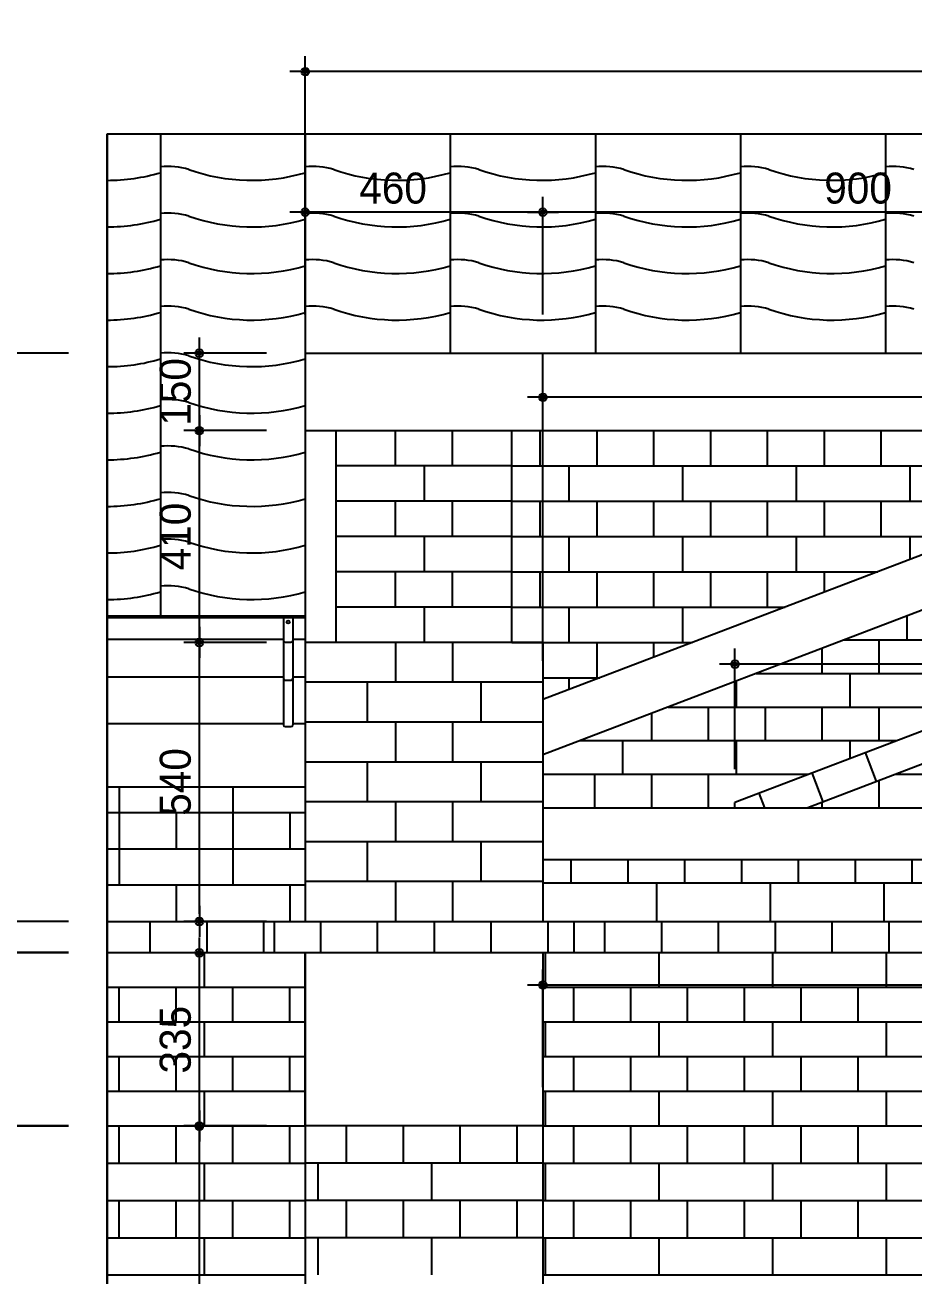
# Model space of a CAD drawing. Extents: x 139057 to 147967, y -162404 to -149789.
# Drawn here: x 141162 to 142883, y -154888 to -152469 of the extents above; entities that cross this region are included whole.
import ezdxf

# ---------------------------------------------------------------- set-up
doc = ezdxf.new("R2010")
doc.units = 0
doc.header["$LTSCALE"] = 50
doc.header["$MEASUREMENT"] = 0
doc.header["$PDMODE"] = 35
doc.header["$PDSIZE"] = -10
doc.layers.get('0').update_dxf_attribs({"linetype": 'CONTINUOUS'})
doc.layers.get('DEFPOINTS').update_dxf_attribs({"linetype": 'CONTINUOUS'})
for name, color, linetype in [('DIM', 7, 'CONTINUOUS'), ('ele-3', 6, 'CONTINUOUS'), ('FIN', 5, 'CONTINUOUS'), ('h', 5, 'CONTINUOUS'), ('HAT', 5, 'CONTINUOUS'), ('HATCH', 5, 'CONTINUOUS'), ('SYM', 7, 'CONTINUOUS'), ('W-1', 3, 'CONTINUOUS'), ('WID', 4, 'CONTINUOUS')]:
    doc.layers.add(name, color=color, linetype=linetype)
doc.styles.add('현창', font='HYWULM_0.TTF')
doc.dimstyles.new('ISO-25', dxfattribs={"dimscale": 20, "dimtxt": 4, "dimasz": 1, "dimexe": 2, "dimexo": 5, "dimtad": 1, "dimlunit": 6, "dimtxsty": '현창', "dimblk": 'DIMDOT', "dimcen": 2.5, "dimadec": 0, "dimazin": 0, "dimtfac": 1, "dimtmove": 0, "dimatfit": 3, "dimldrblk": 'DIMDOT', "dimfxl": 1, "dimarcsym": 0})

# ---------------------------------------------------------------- blocks, each defined once
blk = doc.blocks.new('DIMDOT')
at = {"linetype": 'Continuous'}
blk.add_line((-2, 0), (2, 0), dxfattribs=at)
for radius in [0.5, 0.25]:
    blk.add_circle((0, 0), radius, dxfattribs=at)
blk = doc.blocks.new('*D2')
at = {"layer": 'DEFPOINTS', "color": 0}
for p in [(141704.6, -152558.9), (141704.6, -153103.9), (145354.6, -153103.9)]:
    blk.add_point(p, dxfattribs=at)
at = {"layer": 'SYM', "color": 0, "lineweight": -2}
for p, q in [((141704.6, -153028.9), (141704.6, -152528.9)), ((145354.6, -153028.9), (145354.6, -152528.9)), ((145339.6, -152558.9), (141719.6, -152558.9))]:
    blk.add_line(p, q, dxfattribs=at)
at = {"layer": 'SYM', "color": 0, "lineweight": -2, "xscale": 15, "yscale": 15, "zscale": 15, "rotation": 180}
blk.add_blockref('DIMDOT', (141704.6, -152558.9), dxfattribs=at)
at = {"layer": 'SYM', "color": 0, "lineweight": -2, "xscale": 15, "yscale": 15, "zscale": 15}
blk.add_blockref('DIMDOT', (145354.6, -152558.9), dxfattribs=at)
at = {"layer": 'SYM', "color": 0, "insert": (143570.6, -152508.1), "char_height": 60, "attachment_point": 5, "style": '현창'}
blk.add_mtext('3,650', dxfattribs=at)
blk = doc.blocks.new('*D5')
at = {"color": 0, "lineweight": -2}
for p, q in [((141704.6, -153028.9), (141704.6, -152801.1)), ((142164.6, -153028.9), (142164.6, -152801.1)), ((142149.6, -152831.1), (141719.6, -152831.1))]:
    blk.add_line(p, q, dxfattribs=at)
at = {"layer": 'DEFPOINTS', "color": 0}
for p in [(141704.6, -152831.1), (141704.6, -153103.9), (142164.6, -153103.9)]:
    blk.add_point(p, dxfattribs=at)
at = {"color": 0, "lineweight": -2, "xscale": 15, "yscale": 15, "zscale": 15, "rotation": 180}
blk.add_blockref('DIMDOT', (141704.6, -152831.1), dxfattribs=at)
at = {"color": 0, "lineweight": -2, "xscale": 15, "yscale": 15, "zscale": 15}
blk.add_blockref('DIMDOT', (142164.6, -152831.1), dxfattribs=at)
at = {"color": 0, "insert": (141874.6, -152784.8), "char_height": 60, "attachment_point": 5, "style": '현창'}
blk.add_mtext('460', dxfattribs=at)
blk = doc.blocks.new('*D6')
at = {"color": 0, "lineweight": -2}
for p, q in [((142164.6, -153028.9), (142164.6, -152801.1)), ((143064.6, -153028.9), (143064.6, -152801.1)), ((143049.6, -152831.1), (142179.6, -152831.1))]:
    blk.add_line(p, q, dxfattribs=at)
at = {"layer": 'DEFPOINTS', "color": 0}
for p in [(142164.6, -152831.1), (142164.6, -153103.9), (143064.6, -153103.9)]:
    blk.add_point(p, dxfattribs=at)
at = {"color": 0, "lineweight": -2, "xscale": 15, "yscale": 15, "zscale": 15, "rotation": 180}
blk.add_blockref('DIMDOT', (142164.6, -152831.1), dxfattribs=at)
at = {"color": 0, "lineweight": -2, "xscale": 15, "yscale": 15, "zscale": 15}
blk.add_blockref('DIMDOT', (143064.6, -152831.1), dxfattribs=at)
at = {"color": 0, "insert": (142774.6, -152784.8), "char_height": 60, "attachment_point": 5, "style": '현창'}
blk.add_mtext('900', dxfattribs=at)
blk = doc.blocks.new('*D17')
at = {"color": 0, "lineweight": -2}
for p, q in [((141010.8, -154188.9), (141010.8, -154173.9)), ((141246.1, -154203.9), (140980.8, -154203.9)), ((141010.8, -154263.9), (141010.8, -154203.9)), ((141246.1, -154263.9), (140980.8, -154263.9)), ((141010.8, -154278.9), (141010.8, -154293.9))]:
    blk.add_line(p, q, dxfattribs=at)
at = {"layer": 'DEFPOINTS', "color": 0}
for p in [(141010.8, -154203.9), (141321.1, -154203.9), (141321.1, -154263.9)]:
    blk.add_point(p, dxfattribs=at)
at = {"color": 0, "lineweight": -2, "xscale": 15, "yscale": 15, "zscale": 15}
for p, rotation in [((141010.8, -154203.9), 270), ((141010.8, -154263.9), 90)]:
    blk.add_blockref('DIMDOT', p, dxfattribs=dict(at, rotation=rotation))
at = {"color": 0, "insert": (140964.6, -154233.9), "char_height": 60, "attachment_point": 5, "rotation": 90, "style": '현창'}
blk.add_mtext('60', dxfattribs=at)
blk = doc.blocks.new('*D18')
at = {"color": 0, "lineweight": -2}
for p, q in [((141246.1, -154264.8), (140980.8, -154264.8)), ((141010.8, -154584.8), (141010.8, -154279.8)), ((141246.1, -154599.8), (140980.8, -154599.8))]:
    blk.add_line(p, q, dxfattribs=at)
at = {"layer": 'DEFPOINTS', "color": 0}
for p in [(141010.8, -154264.8), (141321.1, -154264.8), (141321.1, -154599.8)]:
    blk.add_point(p, dxfattribs=at)
at = {"color": 0, "lineweight": -2, "xscale": 15, "yscale": 15, "zscale": 15}
for p, rotation in [((141010.8, -154264.8), 90), ((141010.8, -154599.8), 270)]:
    blk.add_blockref('DIMDOT', p, dxfattribs=dict(at, rotation=rotation))
at = {"color": 0, "insert": (140964.6, -154432.8), "char_height": 60, "attachment_point": 5, "rotation": 90, "style": '현창'}
blk.add_mtext('335', dxfattribs=at)
blk = doc.blocks.new('*D19')
at = {"color": 0, "lineweight": -2}
for p, q in [((141246.1, -154600.3), (140980.8, -154600.3)), ((141010.8, -155522.3), (141010.8, -154615.3)), ((141246.1, -155537.3), (140980.8, -155537.3))]:
    blk.add_line(p, q, dxfattribs=at)
at = {"layer": 'DEFPOINTS', "color": 0}
for p in [(141010.8, -154600.3), (141321.1, -154600.3), (141321.1, -155537.3)]:
    blk.add_point(p, dxfattribs=at)
at = {"color": 0, "lineweight": -2, "xscale": 15, "yscale": 15, "zscale": 15}
for p, rotation in [((141010.8, -154600.3), 90), ((141010.8, -155537.3), 270)]:
    blk.add_blockref('DIMDOT', p, dxfattribs=dict(at, rotation=rotation))
at = {"color": 0, "insert": (140964.6, -155069), "char_height": 60, "attachment_point": 5, "rotation": 90, "style": '현창'}
blk.add_mtext('937', dxfattribs=at)
blk = doc.blocks.new('*D28')
at = {"color": 0, "lineweight": -2}
for p, q in [((141246.1, -153103.9), (140980.8, -153103.9)), ((141010.8, -154188.9), (141010.8, -153118.9)), ((141246.1, -154203.9), (140980.8, -154203.9))]:
    blk.add_line(p, q, dxfattribs=at)
at = {"layer": 'DEFPOINTS', "color": 0}
for p in [(141010.8, -153103.9), (141321.1, -153103.9), (141321.1, -154203.9)]:
    blk.add_point(p, dxfattribs=at)
at = {"color": 0, "lineweight": -2, "xscale": 15, "yscale": 15, "zscale": 15}
for p, rotation in [((141010.8, -153103.9), 90), ((141010.8, -154203.9), 270)]:
    blk.add_blockref('DIMDOT', p, dxfattribs=dict(at, rotation=rotation))
at = {"color": 0, "insert": (140960, -153441.6), "char_height": 60, "attachment_point": 5, "rotation": 90, "style": '현창'}
blk.add_mtext('1,100', dxfattribs=at)
blk = doc.blocks.new('*D29')
at = {"color": 0, "lineweight": -2}
for p, q in [((141629.6, -153103.9), (141469.6, -153103.9)), ((141499.6, -153238.9), (141499.6, -153118.9)), ((141629.6, -153253.9), (141469.6, -153253.9))]:
    blk.add_line(p, q, dxfattribs=at)
at = {"layer": 'DEFPOINTS', "color": 0}
for p in [(141499.6, -153103.9), (141704.6, -153103.9), (141704.6, -153253.9)]:
    blk.add_point(p, dxfattribs=at)
at = {"color": 0, "lineweight": -2, "xscale": 15, "yscale": 15, "zscale": 15}
for p, rotation in [((141499.6, -153103.9), 90), ((141499.6, -153253.9), 270)]:
    blk.add_blockref('DIMDOT', p, dxfattribs=dict(at, rotation=rotation))
at = {"color": 0, "insert": (141453.4, -153178.9), "char_height": 60, "attachment_point": 5, "rotation": 90, "style": '현창'}
blk.add_mtext('150', dxfattribs=at)
blk = doc.blocks.new('*D30')
at = {"color": 0, "lineweight": -2}
for p, q in [((141629.6, -153253.9), (141469.6, -153253.9)), ((141499.6, -153648.9), (141499.6, -153268.9)), ((141629.6, -153663.9), (141469.6, -153663.9))]:
    blk.add_line(p, q, dxfattribs=at)
at = {"layer": 'DEFPOINTS', "color": 0}
for p in [(141499.6, -153253.9), (141704.6, -153253.9), (141704.6, -153663.9)]:
    blk.add_point(p, dxfattribs=at)
at = {"color": 0, "lineweight": -2, "xscale": 15, "yscale": 15, "zscale": 15}
for p, rotation in [((141499.6, -153253.9), 90), ((141499.6, -153663.9), 270)]:
    blk.add_blockref('DIMDOT', p, dxfattribs=dict(at, rotation=rotation))
at = {"color": 0, "insert": (141453.4, -153458.9), "char_height": 60, "attachment_point": 5, "rotation": 90, "style": '현창'}
blk.add_mtext('410', dxfattribs=at)
blk = doc.blocks.new('*D31')
at = {"color": 0, "lineweight": -2}
for p, q in [((141629.6, -153663.9), (141469.6, -153663.9)), ((141499.6, -154188.9), (141499.6, -153678.9)), ((141629.6, -154203.9), (141469.6, -154203.9))]:
    blk.add_line(p, q, dxfattribs=at)
at = {"layer": 'DEFPOINTS', "color": 0}
for p in [(141499.6, -153663.9), (141704.6, -153663.9), (141704.6, -154203.9)]:
    blk.add_point(p, dxfattribs=at)
at = {"color": 0, "lineweight": -2, "xscale": 15, "yscale": 15, "zscale": 15}
for p, rotation in [((141499.6, -153663.9), 90), ((141499.6, -154203.9), 270)]:
    blk.add_blockref('DIMDOT', p, dxfattribs=dict(at, rotation=rotation))
at = {"color": 0, "insert": (141453.4, -153933.9), "char_height": 60, "attachment_point": 5, "rotation": 90, "style": '현창'}
blk.add_mtext('540', dxfattribs=at)
blk = doc.blocks.new('*D32')
at = {"color": 0, "lineweight": -2}
for p, q in [((141629.6, -154264.8), (141469.6, -154264.8)), ((141499.6, -154584.8), (141499.6, -154279.8)), ((141629.6, -154599.8), (141469.6, -154599.8))]:
    blk.add_line(p, q, dxfattribs=at)
at = {"layer": 'DEFPOINTS', "color": 0}
for p in [(141499.6, -154264.8), (141704.6, -154264.8), (141704.6, -154599.8)]:
    blk.add_point(p, dxfattribs=at)
at = {"color": 0, "lineweight": -2, "xscale": 15, "yscale": 15, "zscale": 15}
for p, rotation in [((141499.6, -154264.8), 90), ((141499.6, -154599.8), 270)]:
    blk.add_blockref('DIMDOT', p, dxfattribs=dict(at, rotation=rotation))
at = {"color": 0, "insert": (141453.4, -154432.8), "char_height": 60, "attachment_point": 5, "rotation": 90, "style": '현창'}
blk.add_mtext('335', dxfattribs=at)
blk = doc.blocks.new('*D33')
at = {"color": 0, "lineweight": -2}
for p, q in [((141629.6, -154600.3), (141469.6, -154600.3)), ((141499.6, -157716.3), (141499.6, -154615.3)), ((141629.6, -157731.3), (141469.6, -157731.3))]:
    blk.add_line(p, q, dxfattribs=at)
at = {"layer": 'DEFPOINTS', "color": 0}
for p in [(141499.6, -154600.3), (141704.6, -154600.3), (141704.6, -157731.3)]:
    blk.add_point(p, dxfattribs=at)
at = {"color": 0, "lineweight": -2, "xscale": 15, "yscale": 15, "zscale": 15}
for p, rotation in [((141499.6, -154600.3), 90), ((141499.6, -157731.3), 270)]:
    blk.add_blockref('DIMDOT', p, dxfattribs=dict(at, rotation=rotation))
at = {"color": 0, "insert": (141448.8, -155890.2), "char_height": 60, "attachment_point": 5, "rotation": 90, "style": '현창'}
blk.add_mtext('3,131', dxfattribs=at)
blk = doc.blocks.new('*D44')
at = {"color": 0, "lineweight": -2}
for p, q in [((141246.1, -153103.9), (140709.8, -153103.9)), ((140739.8, -159393.9), (140739.8, -153118.9)), ((141246.1, -159408.9), (140709.8, -159408.9))]:
    blk.add_line(p, q, dxfattribs=at)
at = {"layer": 'DEFPOINTS', "color": 0}
for p in [(140739.8, -153103.9), (141321.1, -153103.9), (141321.1, -159408.9)]:
    blk.add_point(p, dxfattribs=at)
at = {"color": 0, "lineweight": -2, "xscale": 15, "yscale": 15, "zscale": 15}
for p, rotation in [((140739.8, -153103.9), 90), ((140739.8, -159408.9), 270)]:
    blk.add_blockref('DIMDOT', p, dxfattribs=dict(at, rotation=rotation))
at = {"color": 0, "insert": (140689, -156044.1), "char_height": 60, "attachment_point": 5, "rotation": 90, "style": '현창'}
blk.add_mtext('6,305', dxfattribs=at)
blk = doc.blocks.new('*D45')
at = {"color": 0, "lineweight": -2}
for p, q in [((142536.3, -153908.9), (142536.3, -153675.9)), ((144523.3, -153898.6), (144523.3, -153675.9)), ((144508.3, -153705.9), (142551.3, -153705.9))]:
    blk.add_line(p, q, dxfattribs=at)
at = {"layer": 'DEFPOINTS', "color": 0}
for p in [(142536.3, -153705.9), (144523.3, -153973.6), (142536.3, -153983.9)]:
    blk.add_point(p, dxfattribs=at)
at = {"color": 0, "lineweight": -2, "xscale": 15, "yscale": 15, "zscale": 15, "rotation": 180}
blk.add_blockref('DIMDOT', (142536.3, -153705.9), dxfattribs=at)
at = {"color": 0, "lineweight": -2, "xscale": 15, "yscale": 15, "zscale": 15}
blk.add_blockref('DIMDOT', (144523.3, -153705.9), dxfattribs=at)
at = {"color": 0, "insert": (143530.1, -153655.1), "char_height": 60, "attachment_point": 5, "style": '현창'}
blk.add_mtext('1,987', dxfattribs=at)
blk = doc.blocks.new('*D46')
at = {"color": 0, "lineweight": -2}
for p, q in [((142164.6, -153699.3), (142164.6, -153159.4)), ((144894.6, -153699.3), (144894.6, -153159.4)), ((144879.6, -153189.4), (142179.6, -153189.4))]:
    blk.add_line(p, q, dxfattribs=at)
at = {"layer": 'DEFPOINTS', "color": 0}
for p in [(142164.6, -153189.4), (142164.6, -153774.3), (144894.6, -153774.3)]:
    blk.add_point(p, dxfattribs=at)
at = {"color": 0, "lineweight": -2, "xscale": 15, "yscale": 15, "zscale": 15, "rotation": 180}
blk.add_blockref('DIMDOT', (142164.6, -153189.4), dxfattribs=at)
at = {"color": 0, "lineweight": -2, "xscale": 15, "yscale": 15, "zscale": 15}
blk.add_blockref('DIMDOT', (144894.6, -153189.4), dxfattribs=at)
at = {"color": 0, "insert": (143503.2, -153138.6), "char_height": 60, "attachment_point": 5, "style": '현창'}
blk.add_mtext('2,730', dxfattribs=at)
blk = doc.blocks.new('*D47')
at = {"color": 0, "lineweight": -2}
for p, q in [((142164.6, -154524.8), (142164.6, -154297)), ((144894.6, -154524.8), (144894.6, -154297)), ((144879.6, -154327), (142179.6, -154327))]:
    blk.add_line(p, q, dxfattribs=at)
at = {"layer": 'DEFPOINTS', "color": 0}
for p in [(142164.6, -154327), (142164.6, -154599.8), (144894.6, -154599.8)]:
    blk.add_point(p, dxfattribs=at)
at = {"color": 0, "lineweight": -2, "xscale": 15, "yscale": 15, "zscale": 15, "rotation": 180}
blk.add_blockref('DIMDOT', (142164.6, -154327), dxfattribs=at)
at = {"color": 0, "lineweight": -2, "xscale": 15, "yscale": 15, "zscale": 15}
blk.add_blockref('DIMDOT', (144894.6, -154327), dxfattribs=at)
at = {"color": 0, "insert": (143529.6, -154276.3), "char_height": 60, "attachment_point": 5, "style": '현창'}
blk.add_mtext('2,730', dxfattribs=at)

msp = doc.modelspace()

# ---------------------------------------------------------------- linework, layer by layer
at = {"layer": 'DIM'}
msp.add_lwpolyline([(141321.136, -152679.226), (141321.136, -156180.53), (141221.136, -156220.53), (141421.136, -156220.53), (141321.136, -156260.53), (141321.136, -159609.906)], dxfattribs=at)
at = {"layer": 'ele-3'}
for p, q in [((141321.136, -154331.078), (141704.564, -154331.078)), ((142164.564, -154331.078), (144894.564, -154331.078)), ((141321.136, -154398.271), (141704.564, -154398.271)), ((142164.564, -154398.271), (144894.564, -154398.271)), ((141321.136, -154465.463), (141704.564, -154465.463)), ((142164.564, -154465.463), (144894.564, -154465.463)), ((141321.136, -154532.656), (141704.564, -154532.656)), ((142164.564, -154532.656), (144894.564, -154532.656)), ((141321.136, -154599.849), (141704.564, -154599.849)), ((142164.564, -154599.849), (144894.564, -154599.849))]:
    msp.add_line(p, q, dxfattribs=at)
for points in [[(141404.564, -154263.886), (141404.564, -154203.886)], [(141514.564, -154263.886), (141514.564, -154203.886)], [(141624.564, -154263.886), (141624.564, -154203.886)], [(141734.564, -154263.886), (141734.564, -154203.886)], [(141844.564, -154263.886), (141844.564, -154203.886)], [(141954.564, -154263.886), (141954.564, -154203.886)], [(142064.564, -154263.886), (142064.564, -154203.886)], [(142174.564, -154263.886), (142174.564, -154203.886)], [(142284.564, -154263.886), (142284.564, -154203.886)], [(142394.564, -154263.886), (142394.564, -154203.886)], [(142504.564, -154263.886), (142504.564, -154203.886)], [(142614.564, -154263.886), (142614.564, -154203.886)], [(142724.564, -154263.886), (142724.564, -154203.886)], [(142834.564, -154263.886), (142834.564, -154203.886)], [(141509.564, -154331.078), (141509.564, -154263.886)], [(142169.564, -154331.078), (142169.564, -154263.886)], [(142389.564, -154331.078), (142389.564, -154263.886)], [(142609.564, -154331.078), (142609.564, -154263.886)], [(142829.564, -154331.078), (142829.564, -154263.886)], [(141344.564, -154398.271), (141344.564, -154331.078)], [(141454.564, -154398.271), (141454.564, -154331.078)], [(141564.564, -154398.271), (141564.564, -154331.078)], [(141674.564, -154398.271), (141674.564, -154331.078)], [(142224.564, -154398.271), (142224.564, -154331.078)], [(142334.564, -154398.271), (142334.564, -154331.078)], [(142444.564, -154398.271), (142444.564, -154331.078)], [(142554.564, -154398.271), (142554.564, -154331.078)], [(142664.564, -154398.271), (142664.564, -154331.078)], [(142774.564, -154398.271), (142774.564, -154331.078)], [(141509.564, -154465.463), (141509.564, -154398.271)], [(142169.564, -154465.463), (142169.564, -154398.271)], [(142389.564, -154465.463), (142389.564, -154398.271)], [(142609.564, -154465.463), (142609.564, -154398.271)], [(142829.564, -154465.463), (142829.564, -154398.271)], [(141344.564, -154532.656), (141344.564, -154465.463)], [(141454.564, -154532.656), (141454.564, -154465.463)], [(141564.564, -154532.656), (141564.564, -154465.463)], [(141674.564, -154532.656), (141674.564, -154465.463)], [(142224.564, -154532.656), (142224.564, -154465.463)], [(142334.564, -154532.656), (142334.564, -154465.463)], [(142444.564, -154532.656), (142444.564, -154465.463)], [(142554.564, -154532.656), (142554.564, -154465.463)], [(142664.564, -154532.656), (142664.564, -154465.463)], [(142774.564, -154532.656), (142774.564, -154465.463)], [(141509.564, -154599.849), (141509.564, -154532.656)], [(142169.564, -154599.849), (142169.564, -154532.656)], [(142389.564, -154599.849), (142389.564, -154532.656)], [(142609.564, -154599.849), (142609.564, -154532.656)], [(142829.564, -154599.849), (142829.564, -154532.656)]]:
    msp.add_lwpolyline(points, dxfattribs=at)
at = {"layer": 'FIN'}
msp.add_lwpolyline([(141321.136, -152679.226), (145820.075, -152679.226), (145820.075, -159429.82), (141321.136, -159408.886)], close=True, dxfattribs=at)
at = {"layer": 'h'}
for p, q in [((142104.564, -153322.219), (143350.337, -153322.219)), ((142214.564, -153322.219), (142214.564, -153390.552)), ((142434.564, -153322.219), (142434.564, -153390.552)), ((142654.564, -153322.219), (142654.564, -153390.552)), ((142874.564, -153322.219), (142874.564, -153390.552)), ((142104.564, -153390.552), (143171.111, -153390.552)), ((142104.564, -153458.886), (142991.884, -153458.886)), ((142214.564, -153458.886), (142214.564, -153527.219)), ((142434.564, -153458.886), (142434.564, -153527.219)), ((142654.564, -153458.886), (142654.564, -153527.219)), ((142874.564, -153458.886), (142874.564, -153503.616)), ((142104.564, -153527.219), (142812.658, -153527.219)), ((142104.564, -153595.552), (142633.431, -153595.552)), ((142214.564, -153595.552), (142214.564, -153663.886)), ((142434.564, -153595.552), (142434.564, -153663.886)), ((142869.583, -153658.886), (142869.583, -153612.537)), ((141879.564, -153663.886), (141879.564, -153741.028)), ((141989.564, -153663.886), (141989.564, -153741.028)), ((142104.564, -153663.886), (142454.204, -153663.886)), ((142748.018, -153658.886), (143361.144, -153658.886)), ((142814.564, -153658.886), (142814.564, -153723.886)), ((142704.564, -153675.453), (142704.564, -153723.886)), ((142164.564, -153732.219), (142274.978, -153732.219)), ((142214.564, -153732.219), (142214.564, -153755.253)), ((142539.583, -153788.886), (142539.583, -153738.355)), ((142577.534, -153723.886), (143190.66, -153723.886)), ((142759.583, -153788.886), (142759.583, -153723.886)), ((142164.564, -153741.028), (141704.564, -153741.028)), ((141824.564, -153741.028), (141824.564, -153818.171)), ((142044.564, -153741.028), (142044.564, -153818.171)), ((142407.05, -153788.886), (143020.177, -153788.886)), ((142484.564, -153788.886), (142484.564, -153853.886)), ((142594.564, -153788.886), (142594.564, -153853.886)), ((142704.564, -153788.886), (142704.564, -153853.886)), ((142814.564, -153788.886), (142814.564, -153853.886)), ((142374.564, -153801.272), (142374.564, -153853.886)), ((142164.564, -153818.171), (141704.564, -153818.171)), ((141879.564, -153818.171), (141879.564, -153895.314)), ((141989.564, -153818.171), (141989.564, -153895.314)), ((142236.567, -153853.886), (142849.693, -153853.886)), ((142319.583, -153918.886), (142319.583, -153853.886)), ((142539.583, -153918.886), (142539.583, -153853.886)), ((142759.583, -153888.241), (142759.583, -153853.886)), ((142810.084, -153933.2), (142788.709, -153877.137)), ((142164.564, -153895.314), (141704.564, -153895.314)), ((141824.564, -153895.314), (141824.564, -153972.457)), ((142044.564, -153895.314), (142044.564, -153972.457)), ((142164.564, -153918.886), (142679.209, -153918.886)), ((142264.564, -153918.886), (142264.564, -153983.886)), ((142374.564, -153918.886), (142374.564, -153983.886)), ((142484.564, -153918.886), (142484.564, -153983.886)), ((142707.301, -153972.388), (142685.926, -153916.325)), ((142814.564, -153931.492), (142814.564, -153983.886)), ((142847.629, -153918.886), (144211.5, -153918.886)), ((142593.961, -153983.886), (142583.143, -153955.512)), ((142164.564, -153972.457), (141704.564, -153972.457)), ((141879.564, -153972.457), (141879.564, -154049.6)), ((141989.564, -153972.457), (141989.564, -154049.6)), ((142704.564, -153973.431), (142704.564, -153983.886)), ((141704.564, -153993.886), (141321.136, -153993.886)), ((142164.564, -154049.6), (141704.564, -154049.6)), ((141824.564, -154049.6), (141824.564, -154126.743)), ((142044.564, -154049.6), (142044.564, -154126.743)), ((141704.564, -154063.886), (141321.136, -154063.886)), ((142219.564, -154128.886), (142219.564, -154083.886)), ((142329.564, -154128.886), (142329.564, -154083.886)), ((142439.564, -154128.886), (142439.564, -154083.886)), ((142549.564, -154128.886), (142549.564, -154083.886)), ((142659.564, -154128.886), (142659.564, -154083.886)), ((142769.564, -154128.886), (142769.564, -154083.886)), ((142879.564, -154128.886), (142879.564, -154083.886)), ((142164.564, -154126.743), (141704.564, -154126.743)), ((141879.564, -154126.743), (141879.564, -154203.886)), ((141989.564, -154126.743), (141989.564, -154203.886)), ((141704.564, -154133.886), (141321.136, -154133.886)), ((142164.564, -154128.886), (144894.564, -154128.886)), ((142384.564, -154128.886), (142384.564, -154203.886)), ((142604.564, -154128.886), (142604.564, -154203.886)), ((142824.564, -154128.886), (142824.564, -154203.886)), ((141321.136, -154671.958), (141704.564, -154671.958)), ((142164.564, -154671.958), (144894.564, -154671.958)), ((141321.136, -154744.067), (141704.564, -154744.067)), ((142164.564, -154744.067), (144894.564, -154744.067)), ((141321.136, -154816.177), (141704.564, -154816.177)), ((142164.564, -154816.177), (144894.564, -154816.177)), ((141321.136, -154888.286), (141704.564, -154888.286)), ((142164.564, -154888.286), (144894.564, -154888.286))]:
    msp.add_line(p, q, dxfattribs=at)
for points in [[(142159.564, -153322.219), (142159.564, -153253.886)], [(142269.564, -153322.219), (142269.564, -153253.886)], [(142379.564, -153322.219), (142379.564, -153253.886)], [(142489.564, -153322.219), (142489.564, -153253.886)], [(142599.564, -153322.219), (142599.564, -153253.886)], [(142709.564, -153322.219), (142709.564, -153253.886)], [(142819.564, -153322.219), (142819.564, -153253.886)], [(142159.564, -153458.886), (142159.564, -153390.552)], [(142269.564, -153458.886), (142269.564, -153390.552)], [(142379.564, -153458.886), (142379.564, -153390.552)], [(142489.564, -153458.886), (142489.564, -153390.552)], [(142599.564, -153458.886), (142599.564, -153390.552)], [(142709.564, -153458.886), (142709.564, -153390.552)], [(142819.564, -153458.886), (142819.564, -153390.552)], [(142159.564, -153595.552), (142159.564, -153527.219)], [(142269.564, -153595.552), (142269.564, -153527.219)], [(142379.564, -153595.552), (142379.564, -153527.219)], [(142489.564, -153595.552), (142489.564, -153527.219)], [(142599.564, -153595.552), (142599.564, -153527.219)], [(142709.564, -153566.525), (142709.564, -153527.219)], [(142269.564, -153732.219), (142269.564, -153663.886)], [(142379.564, -153692.343), (142379.564, -153663.886)], [(141344.564, -153943.886), (141344.564, -153993.886)], [(141564.564, -153943.886), (141564.564, -153993.886)], [(141344.564, -153993.886), (141344.564, -154063.886)], [(141454.564, -153993.886), (141454.564, -154063.886)], [(141564.564, -153993.886), (141564.564, -154063.886)], [(141674.564, -153993.886), (141674.564, -154063.886)], [(141344.564, -154063.886), (141344.564, -154133.886)], [(141564.564, -154063.886), (141564.564, -154133.886)], [(141454.564, -154133.886), (141454.564, -154203.886)], [(141674.564, -154133.886), (141674.564, -154203.886)], [(141344.564, -154671.958), (141344.564, -154599.849)], [(141454.564, -154671.958), (141454.564, -154599.849)], [(141564.564, -154671.958), (141564.564, -154599.849)], [(141674.564, -154671.958), (141674.564, -154599.849)], [(142224.564, -154671.958), (142224.564, -154599.849)], [(142334.564, -154671.958), (142334.564, -154599.849)], [(142444.564, -154671.958), (142444.564, -154599.849)], [(142554.564, -154671.958), (142554.564, -154599.849)], [(142664.564, -154671.958), (142664.564, -154599.849)], [(142774.564, -154671.958), (142774.564, -154599.849)], [(141509.564, -154744.067), (141509.564, -154671.958)], [(142169.564, -154744.067), (142169.564, -154671.958)], [(142389.564, -154744.067), (142389.564, -154671.958)], [(142609.564, -154744.067), (142609.564, -154671.958)], [(142829.564, -154744.067), (142829.564, -154671.958)], [(141344.564, -154816.177), (141344.564, -154744.067)], [(141454.564, -154816.177), (141454.564, -154744.067)], [(141564.564, -154816.177), (141564.564, -154744.067)], [(141674.564, -154816.177), (141674.564, -154744.067)], [(142224.564, -154816.177), (142224.564, -154744.067)], [(142334.564, -154816.177), (142334.564, -154744.067)], [(142444.564, -154816.177), (142444.564, -154744.067)], [(142554.564, -154816.177), (142554.564, -154744.067)], [(142664.564, -154816.177), (142664.564, -154744.067)], [(142774.564, -154816.177), (142774.564, -154744.067)], [(141509.564, -154888.286), (141509.564, -154816.177)], [(142169.564, -154888.286), (142169.564, -154816.177)], [(142389.564, -154888.286), (142389.564, -154816.177)], [(142609.564, -154888.286), (142609.564, -154816.177)], [(142829.564, -154888.286), (142829.564, -154816.177)]]:
    msp.add_lwpolyline(points, dxfattribs=at)
at = {"layer": 'HAT'}
for centre, radius, start, end in [((141438.395, -152889.216), 146.653, 73.733542, 95.533557), ((141601.446, -152403.881), 365.505, 250.50586, 286.387043), ((141718.706, -152889.216), 146.653, 73.733542, 95.533557), ((141882.006, -152402.427), 366.959, 250.544883, 286.354335), ((141999.475, -152889.216), 146.653, 73.733542, 95.533557), ((142162.775, -152402.427), 366.959, 250.544883, 286.354335), ((142280.244, -152889.216), 146.653, 73.733542, 95.533557), ((142443.545, -152402.427), 366.959, 250.544883, 286.354335), ((142561.013, -152889.216), 146.653, 73.733542, 95.533557), ((142724.314, -152402.427), 366.959, 250.544883, 286.354335), ((142841.783, -152889.216), 146.653, 73.733542, 95.533557), ((141321.136, -152403.881), 365.505, 270, 286.387043), ((141321.136, -152494.041), 365.505, 270, 286.387043), ((141438.395, -152979.376), 146.653, 73.733542, 95.533557), ((141601.446, -152494.041), 365.505, 250.50586, 286.387043), ((141718.706, -152979.376), 146.653, 73.733542, 95.533557), ((141882.006, -152492.587), 366.959, 250.544883, 286.354335), ((141999.475, -152979.376), 146.653, 73.733542, 95.533557), ((142162.775, -152492.587), 366.959, 250.544883, 286.354335), ((142280.244, -152979.376), 146.653, 73.733542, 95.533557), ((142443.545, -152492.587), 366.959, 250.544883, 286.354335), ((142561.013, -152979.376), 146.653, 73.733542, 95.533557), ((142724.314, -152492.587), 366.959, 250.544883, 286.354335), ((142841.783, -152979.376), 146.653, 73.733542, 95.533557), ((141321.136, -152584.201), 365.505, 270, 286.387043), ((141438.395, -153069.536), 146.653, 73.733542, 95.533557), ((141601.446, -152584.201), 365.505, 250.50586, 286.387043), ((141718.706, -153069.536), 146.653, 73.733542, 95.533557), ((141882.006, -152582.747), 366.959, 250.544883, 286.354335), ((141999.475, -153069.536), 146.653, 73.733542, 95.533557), ((142162.775, -152582.747), 366.959, 250.544883, 286.354335), ((142280.244, -153069.536), 146.653, 73.733542, 95.533557), ((142443.545, -152582.747), 366.959, 250.544883, 286.354335), ((142561.013, -153069.536), 146.653, 73.733542, 95.533557), ((142724.314, -152582.747), 366.959, 250.544883, 286.354335), ((142841.783, -153069.536), 146.653, 73.733542, 95.533557), ((141438.395, -153159.695), 146.653, 73.733542, 95.533557), ((141718.706, -153159.695), 146.653, 73.733542, 95.533557), ((141999.475, -153159.695), 146.653, 73.733542, 95.533557), ((142280.244, -153159.695), 146.653, 73.733542, 95.533557), ((142561.013, -153159.695), 146.653, 73.733542, 95.533557), ((142841.783, -153159.695), 146.653, 73.733542, 95.533557), ((141321.136, -152674.36), 365.505, 270, 286.387043), ((141601.446, -152674.36), 365.505, 250.50586, 286.387043), ((141882.006, -152672.907), 366.959, 250.544883, 286.354335), ((142162.775, -152672.907), 366.959, 250.544883, 286.354335), ((142443.545, -152672.907), 366.959, 250.544883, 286.354335), ((142724.314, -152672.907), 366.959, 250.544883, 286.354335), ((141438.395, -153249.855), 146.653, 73.733542, 95.533557), ((141601.446, -152764.52), 365.505, 250.50586, 286.387043), ((141321.136, -152764.52), 365.505, 270, 286.387043), ((141321.136, -152854.68), 365.505, 270, 286.387043), ((141438.395, -153340.015), 146.653, 73.733542, 95.533557), ((141601.446, -152854.68), 365.505, 250.50586, 286.387043), ((141321.136, -152944.84), 365.505, 270, 286.387043), ((141438.395, -153430.175), 146.653, 73.733542, 95.533557), ((141601.446, -152944.84), 365.505, 250.50586, 286.387043), ((141438.395, -153520.334), 146.653, 73.733542, 95.533557), ((141321.136, -153034.999), 365.505, 270, 286.387043), ((141601.446, -153034.999), 365.505, 250.50586, 286.387043), ((141438.395, -153610.494), 146.653, 73.733542, 95.533557), ((141601.446, -153125.159), 365.505, 250.50586, 286.387043), ((141321.136, -153125.159), 365.505, 270, 286.387043), ((141321.136, -153215.319), 365.505, 270, 286.387043), ((141438.395, -153700.654), 146.653, 73.733542, 95.533557), ((141601.446, -153215.319), 365.505, 250.50586, 286.387043)]:
    msp.add_arc(centre, radius, start, end, dxfattribs=at)
at = {"layer": 'HATCH'}
for p, q in [((141321.136, -153612.19), (141704.564, -153612.19)), ((141321.136, -153657.575), (141662.564, -153657.575)), ((141680.564, -153657.575), (141704.564, -153657.575)), ((141321.136, -153730.575), (141662.564, -153730.575)), ((141680.564, -153730.575), (141704.564, -153730.575))]:
    msp.add_line(p, q, dxfattribs=at)
at = {"layer": 'W-1'}
for p, q in [((141704.564, -153663.886), (141704.564, -154203.886)), ((142164.564, -153663.886), (141704.564, -153663.886)), ((142164.564, -153663.886), (142164.564, -154203.886)), ((141321.136, -154203.886), (145820.075, -154203.886)), ((141644.564, -154203.886), (141644.564, -154263.886)), ((142224.564, -154203.886), (142224.564, -154263.886)), ((141321.136, -154263.886), (145820.075, -154263.886)), ((141704.564, -154263.886), (141704.564, -157731.307)), ((142164.564, -154263.886), (142164.564, -157731.307))]:
    msp.add_line(p, q, dxfattribs=at)
at = {"layer": 'WID'}
for p, q in [((141424.254, -152679.226), (141424.254, -153612.19)), ((141704.564, -152679.226), (141704.564, -153103.886)), ((141985.333, -152679.226), (141985.333, -153103.886)), ((142266.103, -152679.226), (142266.103, -153103.886)), ((142546.872, -152679.226), (142546.872, -153103.886)), ((142827.641, -152679.226), (142827.641, -153103.886)), ((141704.564, -153103.886), (145354.564, -153103.886)), ((141704.564, -153103.886), (141704.564, -153253.886)), ((141704.564, -153110.835), (141704.564, -153663.886)), ((142164.564, -153253.886), (142164.564, -153103.886)), ((141704.564, -153253.886), (145354.564, -153253.886)), ((141764.564, -153663.886), (141764.564, -153253.886)), ((142104.564, -153663.886), (142104.564, -153253.886)), ((143529.564, -153253.886), (142164.564, -153774.316)), ((142104.564, -153322.219), (141764.564, -153322.219)), ((141934.564, -153322.219), (141934.564, -153390.552)), ((143529.564, -153360.907), (142164.564, -153881.338)), ((142104.564, -153390.552), (141764.564, -153390.552)), ((142104.564, -153458.886), (141764.564, -153458.886)), ((141934.564, -153458.886), (141934.564, -153527.219)), ((142104.564, -153527.219), (141764.564, -153527.219)), ((143529.564, -153594.673), (142535.797, -153973.564)), ((141321.136, -153615.791), (141704.564, -153615.791)), ((141662.564, -153615.791), (141662.564, -153823.575)), ((141680.564, -153615.791), (141680.564, -153823.575)), ((142104.564, -153595.552), (141764.564, -153595.552)), ((141934.564, -153595.552), (141934.564, -153663.886)), ((141704.564, -153624.165), (141704.564, -153650.451)), ((141665.564, -153663.575), (141677.564, -153663.575)), ((143529.564, -153658.886), (142677.145, -153983.886)), ((141665.564, -153736.575), (141677.564, -153736.575)), ((141321.136, -153820.575), (141662.564, -153820.575)), ((141665.564, -153826.575), (141677.564, -153826.575)), ((141680.564, -153820.575), (141704.564, -153820.575)), ((141704.564, -153943.886), (141321.136, -153943.886)), ((142535.797, -153983.886), (142535.797, -153973.564)), ((142164.564, -153983.886), (144894.564, -153983.886)), ((142164.564, -154083.886), (144894.564, -154083.886)), ((142164.564, -154599.849), (141704.564, -154599.849)), ((142164.564, -154671.958), (141704.564, -154671.958)), ((142164.564, -154744.067), (141704.564, -154744.067)), ((142164.564, -154816.177), (141704.564, -154816.177))]:
    msp.add_line(p, q, dxfattribs=at)
for points in [[(141879.564, -153322.219), (141879.564, -153253.886)], [(141989.564, -153322.219), (141989.564, -153253.886)], [(141879.564, -153458.886), (141879.564, -153390.552)], [(141989.564, -153458.886), (141989.564, -153390.552)], [(141879.564, -153595.552), (141879.564, -153527.219)], [(141989.564, -153595.552), (141989.564, -153527.219)], [(141704.564, -154599.849), (141704.564, -154263.886), (142164.564, -154263.886), (142164.564, -154599.849)], [(141784.564, -154671.958), (141784.564, -154599.849)], [(141894.564, -154671.958), (141894.564, -154599.849)], [(142004.564, -154671.958), (142004.564, -154599.849)], [(142114.564, -154671.958), (142114.564, -154599.849)], [(141729.564, -154744.067), (141729.564, -154671.958)], [(141949.564, -154744.067), (141949.564, -154671.958)], [(141784.564, -154816.177), (141784.564, -154744.067)], [(141894.564, -154816.177), (141894.564, -154744.067)], [(142004.564, -154816.177), (142004.564, -154744.067)], [(142114.564, -154816.177), (142114.564, -154744.067)], [(141729.564, -154888.286), (141729.564, -154816.177)], [(141949.564, -154888.286), (141949.564, -154816.177)]]:
    msp.add_lwpolyline(points, dxfattribs=at)
msp.add_circle((141671.564, -153624.16), 3, dxfattribs=at)
for centre, start, end in [((141665.564, -153660.575), 180, 270), ((141677.564, -153660.575), 270, 0), ((141665.564, -153733.575), 180, 270), ((141677.564, -153733.575), 270, 0), ((141665.564, -153823.575), 180, 270), ((141677.564, -153823.575), 270, 0)]:
    msp.add_arc(centre, 3, start, end, dxfattribs=at)

# ---------------------------------------------------------------- dimensions: what is measured, and where the dimension line sits
for base, p1, p2, angle, picture, middle in [((141704.564, -152831.082), (142164.564, -153103.886), (141704.564, -153103.886), 180, '*D5', (141874.564, -152831.082)), ((142164.564, -152831.082), (143064.564, -153103.886), (142164.564, -153103.886), 180, '*D6', (142774.564, -152831.082)), ((140739.764, -153103.886), (141321.136, -159408.886), (141321.136, -153103.886), 90, '*D44', (140739.764, -156044.056)), ((141010.8, -153103.886), (141321.136, -154203.886), (141321.136, -153103.886), 90, '*D28', (141010.8, -153441.556)), ((141499.55, -153103.886), (141704.564, -153253.886), (141704.564, -153103.886), 90, '*D29', (141499.55, -153178.886)), ((142164.564, -153189.386), (144894.564, -153774.316), (142164.564, -153774.316), 180, '*D46', (143503.151, -153189.386)), ((141499.55, -153253.886), (141704.564, -153663.886), (141704.564, -153253.886), 90, '*D30', (141499.55, -153458.886)), ((142536.32665, -153705.92112), (144523.33155, -153973.564), (142536.32665, -153983.88557), 180, '*D45', (143530.0941, -153705.92112)), ((141499.55, -153663.886), (141704.564, -154203.886), (141704.564, -153663.886), 90, '*D31', (141499.55, -153933.886)), ((141010.8, -154203.886), (141321.136, -154263.886), (141321.136, -154203.886), 90, '*D17', (141010.8, -154233.886)), ((141010.8, -154264.846), (141321.136, -154599.849), (141321.136, -154264.846), 90, '*D18', (141010.8, -154432.827)), ((141499.564, -154264.846), (141704.564, -154599.849), (141704.564, -154264.846), 90, '*D32', (141499.564, -154432.827)), ((142164.564, -154327.045), (144894.564, -154599.849), (142164.564, -154599.849), 180, '*D47', (143529.564, -154327.045)), ((141010.8, -154600.269), (141321.136, -155537.271), (141321.136, -154600.269), 90, '*D19', (141010.8, -155068.98)), ((141499.564, -154600.309), (141704.564, -157731.307), (141704.564, -154600.309), 90, '*D33', (141499.564, -155890.152))]:
    dim = msp.add_linear_dim(base=base, p1=p1, p2=p2, angle=angle, dimstyle='ISO-25', override={"dimscale": 15, "dimtxt": 4, "dimasz": 1, "dimexe": 2, "dimexo": 5, "dimgap": 1, "dimlunit": 6, "dimdle": 2, "dimtix": 1})
    dim.commit()
    dim.dimension.update_dxf_attribs({"geometry": picture, "text_midpoint": middle, "dimtype": 128})
at = {"layer": 'SYM'}
dim = msp.add_linear_dim(base=(141704.564, -152558.863), p1=(145354.564, -153103.886), p2=(141704.564, -153103.886), angle=180, dimstyle='ISO-25', override={"dimscale": 15, "dimtxt": 4, "dimasz": 1, "dimexe": 2, "dimexo": 5, "dimgap": 1, "dimlunit": 6, "dimdle": 2, "dimtix": 1}, dxfattribs=at)
dim.commit()
dim.dimension.update_dxf_attribs({"geometry": '*D2', "text_midpoint": (143570.606, -152558.863), "dimtype": 128})

doc.saveas('drawing.dxf')
